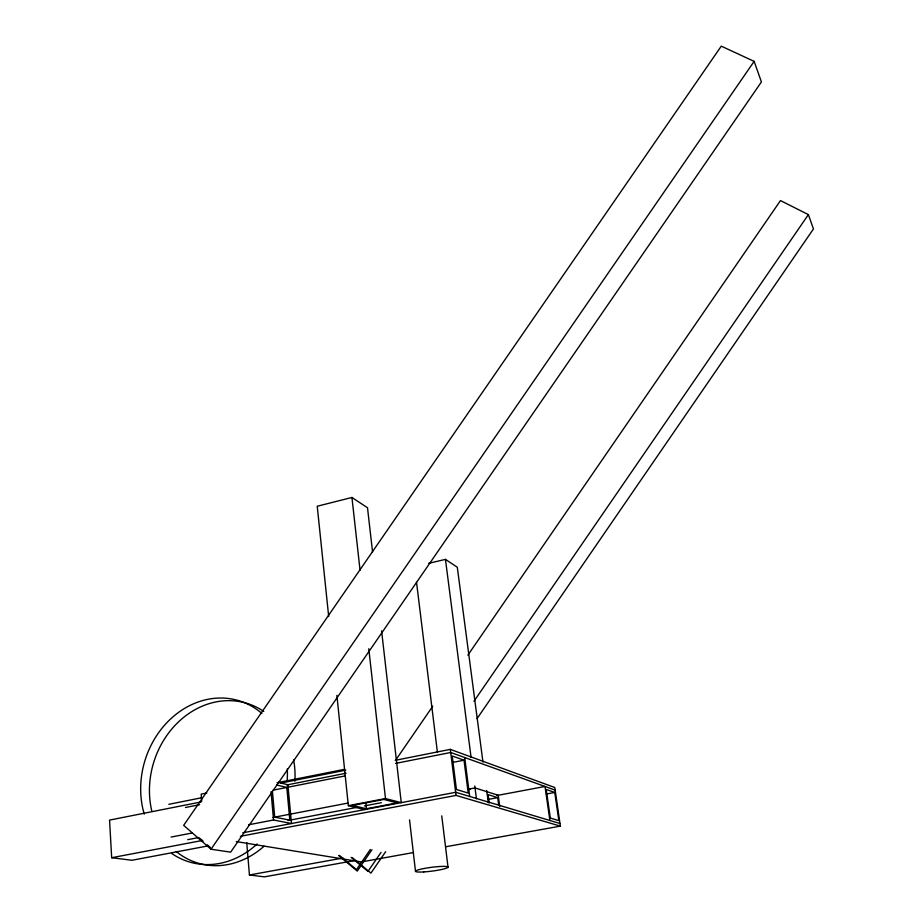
<?xml version="1.0" encoding="UTF-8"?>
<svg xmlns="http://www.w3.org/2000/svg" width="923" height="923" viewBox="0 0 923 923"><rect width="100%" height="100%" fill="white"/><g stroke="black" fill="none" stroke-linecap="round" stroke-linejoin="round"><path stroke-width="1.38" d="M396.048 759.594L432.783 706.187M467.88 655.145L780.489 200.568L808.386 214.621L813.451 228.95L477.064 718.602M370.331 849.472L356.474 869.651L339.399 855.413M371.969 849.702L357.282 871.07L338.672 855.552M473.937 701.318L808.386 214.621M381.037 852.39L367.989 871.381L351.109 857.363M385.629 851.721L370.931 873.112L352.574 857.859M210.998 849.229L754.137 61.368L721.278 46.15L183.665 825.347L210.998 849.229L230.658 852.16L761.417 81.928L754.137 61.368M372.58 552.139L367.504 507.765L351.94 497.462L317.235 506.242L328.692 616.552M428.63 563.353L445.451 559.384L457.3 567.23L482.96 762.086M206.81 793.007L201.191 794.126L201.722 801.118M168.84 804.302L201.156 797.864M277.027 782.762L344.475 769.344M280.811 783.073L345.779 770.151M395.217 760.321L450.309 749.372L554.781 787.504L560.365 826.131L446.017 846.703M201.179 801.937L109.549 820.097L111.671 857.721L131.966 860.271L208.275 845.86M286.73 784.977L346.102 773.209M395.575 763.402L450.701 752.487L555.161 790.123M185.454 807.487L199.587 804.694M273.104 790.157L345.202 775.908M452.731 762.41L464.015 760.194L468.215 793.065L456.424 789.477L452.212 755.995L464.015 760.194M171.078 837.057L192.307 832.973M272.966 817.478L347.983 803.068M248.564 824.781L273.554 819.993L291.472 823.524L287.895 784.746L278.284 782.392M336.883 695.354L348.34 805.664L385.479 798.545L401.251 802.652L381.591 630.87M187.75 839.665L199.056 837.496M288.103 820.501L357.351 807.279M364.423 805.929L381.384 802.687M468.907 789.096L475.033 787.93L498.224 795.268L499.735 806.529M366.408 808.733L397.144 802.883L383.806 799.445L352.563 805.421L366.408 808.733L365.796 802.998M468.273 789.696L469.98 789.373M111.671 857.721L202.275 840.495M242.795 832.788L455.697 792.292M240.407 836.284L456.043 795.407L560.365 826.131M496.955 795.511L545.02 786.465L549.889 820.489M488.129 799.433L497.705 797.634L498.651 804.764M546.278 794.045L554.758 792.465L558.853 820.639L550.316 818.043L546.208 789.419L554.758 792.465M246.729 842.561L249.429 874.981L342.964 858.009M353.509 860.778L264.405 876.85L249.429 874.981M413.539 852.54L361.308 861.944L236.288 841.568M348.34 805.664L364.827 809.575M276.508 784.965L286.799 787.446L289.81 820.178L274.719 817.143L272.493 792.107M455.65 792.246L560.019 823.524M497.705 797.634L488.129 794.645L489.213 802.918M199.956 838.442L203.095 841.176M207.271 844.833L210.409 847.568M486.709 790.526L488.313 802.687M445.451 559.384L471.088 757.46M474.78 785.958L476.441 798.787M464.707 757.529L469.692 796.48M450.309 749.372L456.043 795.407M416.538 582.355L437.387 752.026M441.748 815.874L448.013 867.159M409.547 819.901L415.488 871.312M351.94 497.462L360.051 570.241M368.785 648.719L385.479 798.545M271.039 791.692L273.554 819.993M151.753 810.867A83.555 71.625 -72.3 0 1 180.62 719.952A83.555 71.625 -72.3 0 1 263.736 711.425M293.664 759.929A83.555 71.625 -72.3 0 1 294.899 781.193M264.059 846.218A83.555 71.625 -72.3 0 1 176.212 851.502M144.253 814.167A84.362 72.132 -72.1 0 1 173.409 716.467A84.362 72.132 -72.1 0 1 261.924 713.491M287.295 768.928A84.362 72.132 -72.1 0 1 287.168 780.57M257.113 843.98A84.362 72.132 -72.1 0 1 171.574 853.348M423.795 871.923A16.395 1.915 -7.4 0 0 448.013 867.101A16.395 1.915 -7.4 0 0 423.438 868.624A16.395 1.915 -7.4 0 0 423.795 871.923"/></g></svg>
